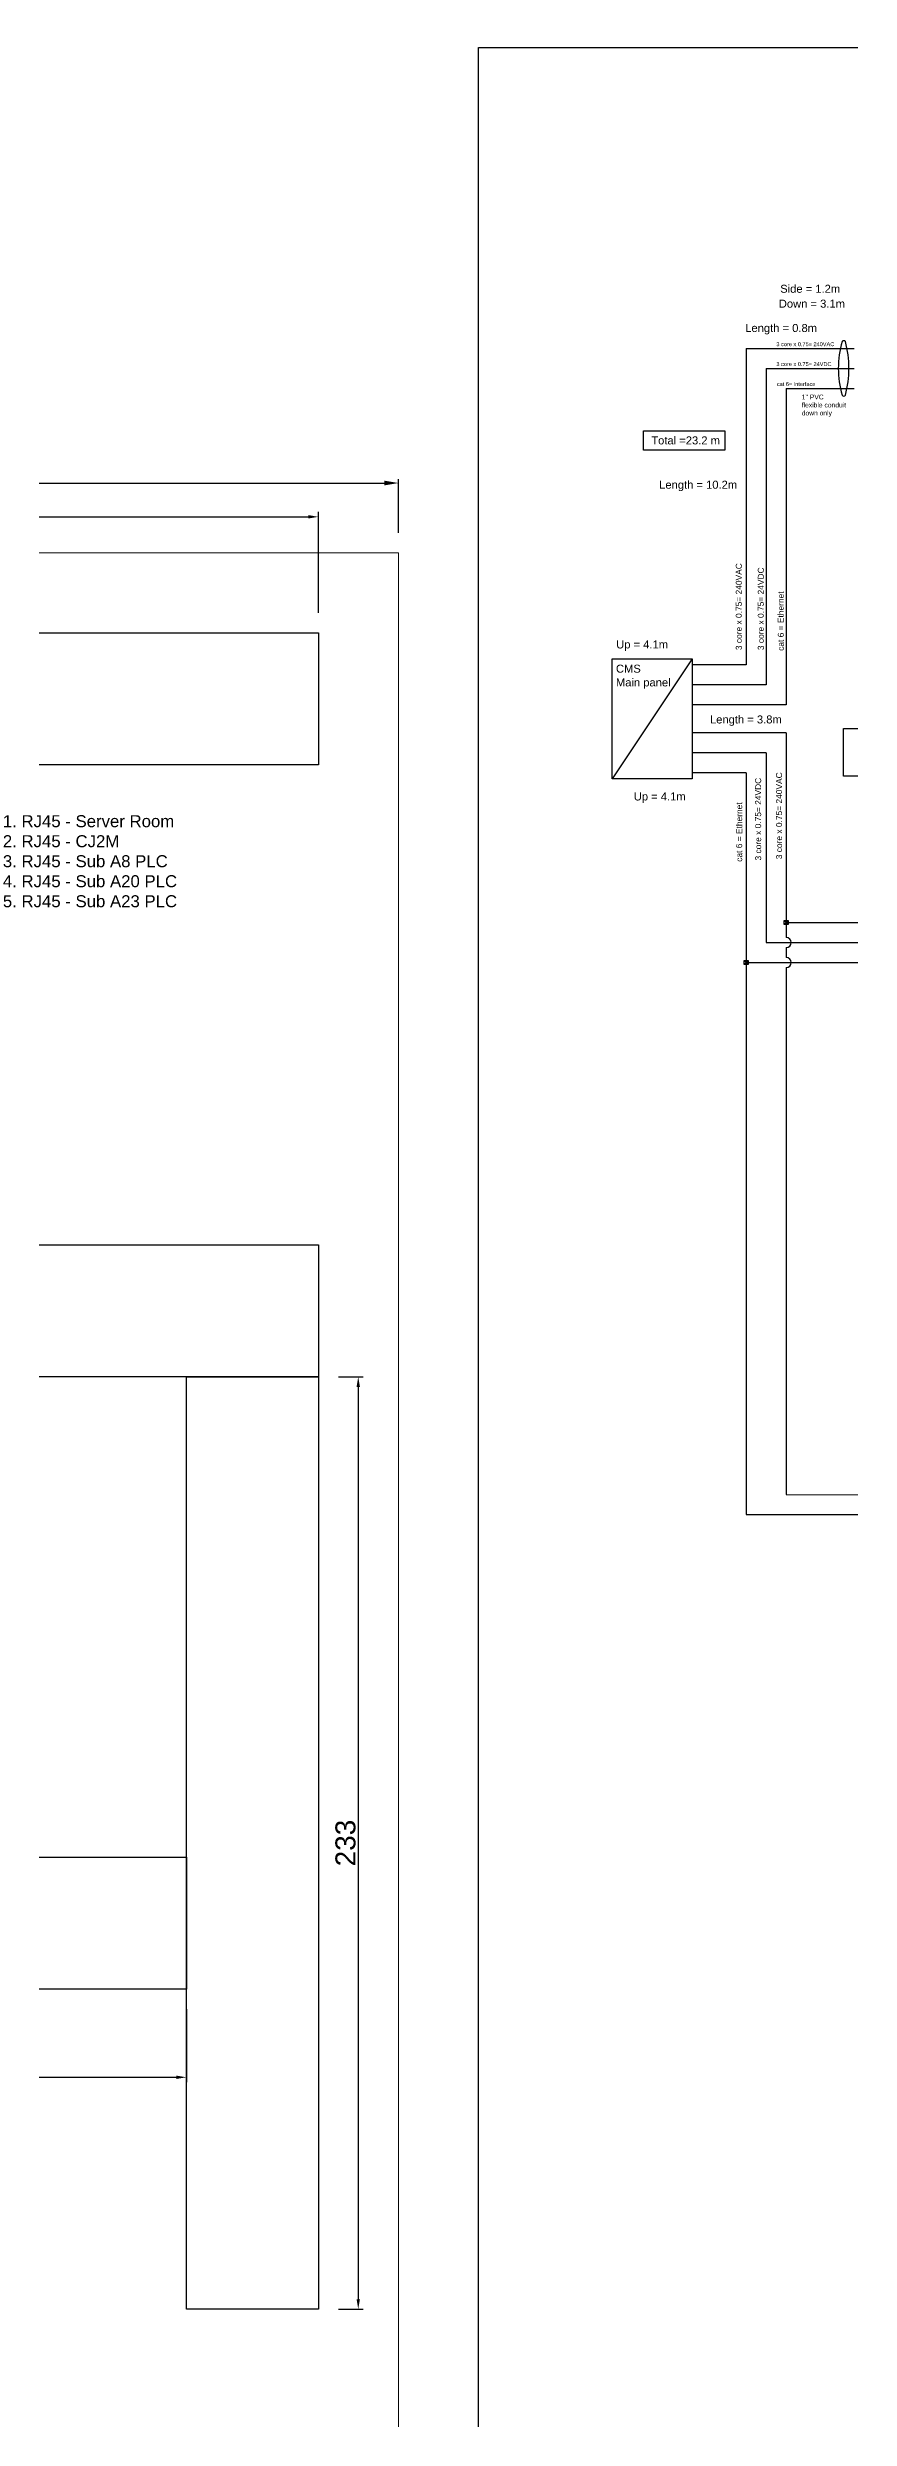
# Model space of a CAD drawing. Header units: millimetres. Extents: x -1052 to 3351, y 0 to 2015.
# Drawn here: x 312 to 513, y 305 to 897 of the extents above; entities that cross this region are included whole.
import ezdxf

# ---------------------------------------------------------------- set-up
doc = ezdxf.new("R2010")
doc.units = ezdxf.units.MM
for name, color, linetype, lineweight in [('AM_5', 3, 'Continuous', 25), ('ConnectionPoints', 1, 'Continuous', 5), ('Layer1', 50, 'Continuous', 25)]:
    doc.layers.add(name, color=color, linetype=linetype, lineweight=lineweight)
doc.layers.add('Layer 1', color=7, linetype='Continuous')
doc.styles.get("Standard").update_dxf_attribs({"font": 'arial.ttf'})
doc.dimstyles.new('AM_ISO$0', dxfattribs={"dimtxt": 3.5, "dimasz": 3.5, "dimexe": 1, "dimexo": 5, "dimgap": 1.5, "dimtad": 1, "dimdec": 3, "dimdsep": 46, "dimtxsty": 'Standard', "dimcen": 0, "dimclrd": 5, "dimclre": 5, "dimclrt": 2, "dimadec": 0, "dimazin": 2, "dimtp": 0.1, "dimtm": 0.1, "dimtfac": 0.71, "dimtdec": 3, "dimtmove": 0, "dimatfit": 3, "dimfxl": 1, "dimlwd": -1, "dimlwe": -1, "dimarcsym": 1})
doc.dimstyles.new('ISO-25', dxfattribs={"dimtxt": 5, "dimasz": 2.5, "dimexe": 1.25, "dimexo": 5, "dimtad": 1, "dimtxsty": 'Standard', "dimcen": 2.5, "dimclrd": 5, "dimclre": 5, "dimclrt": 2, "dimadec": 0, "dimazin": 0, "dimtfac": 1, "dimtmove": 0, "dimatfit": 3, "dimfxl": 1, "dimlwe": -1, "dimarcsym": 0})

# ---------------------------------------------------------------- blocks, each defined once
blk = doc.blocks.new('*D778')
at = {"layer": 'AM_5', "color": 5, "linetype": 'ByBlock'}
for p, q in [((0.04, 776.04), (0.04, 789.45)), ((3.54, 788.45), (396.54, 788.45)), ((400.04, 776.04), (400.04, 789.45))]:
    blk.add_line(p, q, dxfattribs=at)
at = {"layer": 'AM_5', "color": 5}
for points in [[(3.54, 789.03), (3.54, 787.86), (0.04, 788.45)], [(396.54, 787.86), (396.54, 789.03), (400.04, 788.45)]]:
    blk.add_solid(points, dxfattribs=at)
at = {"layer": 'Defpoints', "color": 0}
for p in [(400.04, 788.45), (0.04, 771.04), (400.04, 771.04)]:
    blk.add_point(p, dxfattribs=at)
at = {"layer": 'AM_5', "color": 2, "insert": (200.04, 791.73), "char_height": 3.5, "attachment_point": 5}
blk.add_mtext('400', dxfattribs=at)
blk = doc.blocks.new('*D819')
at = {"layer": 'Defpoints', "color": 0}
for p in [(53.04, 412.04), (347.04, 412.04), (347.04, 390)]:
    blk.add_point(p, dxfattribs=at)
at = {"layer": 'Layer1', "color": 5, "linetype": 'Continuous'}
for p, q in [((53.04, 407.04), (53.04, 388.75)), ((347.04, 407.04), (347.04, 388.75))]:
    blk.add_line(p, q, dxfattribs=at)
at = {"layer": 'Layer1', "color": 5, "linetype": 'Continuous', "lineweight": -2}
blk.add_line((55.54, 390), (344.54, 390), dxfattribs=at)
at = {"layer": 'Layer1', "color": 5}
for points in [[(55.54, 390.42), (55.54, 389.58), (53.04, 390)], [(344.54, 389.58), (344.54, 390.42), (347.04, 390)]]:
    blk.add_solid(points, dxfattribs=at)
at = {"layer": 'Layer1', "color": 2, "insert": (200.04, 393.18), "char_height": 5, "attachment_point": 5}
blk.add_mtext('294', dxfattribs=at)
blk = doc.blocks.new('*D820')
at = {"layer": 'Defpoints', "color": 0}
for p in [(380.04, 780), (53.04, 751.04), (380.04, 751.04)]:
    blk.add_point(p, dxfattribs=at)
at = {"layer": 'Layer1', "color": 5, "linetype": 'Continuous'}
for p, q in [((53.04, 756.04), (53.04, 781.25)), ((380.04, 756.04), (380.04, 781.25))]:
    blk.add_line(p, q, dxfattribs=at)
at = {"layer": 'Layer1', "color": 5, "linetype": 'Continuous', "lineweight": -2}
blk.add_line((55.54, 780), (377.54, 780), dxfattribs=at)
at = {"layer": 'Layer1', "color": 5}
for points in [[(55.54, 780.42), (55.54, 779.58), (53.04, 780)], [(377.54, 779.58), (377.54, 780.42), (380.04, 780)]]:
    blk.add_solid(points, dxfattribs=at)
at = {"layer": 'Layer1', "color": 2, "insert": (216.54, 783.18), "char_height": 5, "attachment_point": 5}
blk.add_mtext('327', dxfattribs=at)
blk = doc.blocks.new('*D821')
at = {"layer": 'Defpoints', "color": 0}
for p in [(380.04, 565.04), (380.04, 332.04), (390, 332.04)]:
    blk.add_point(p, dxfattribs=at)
at = {"layer": 'Layer1', "color": 5, "linetype": 'Continuous'}
for p, q in [((385.04, 565.04), (391.25, 565.04)), ((385.04, 332.04), (391.25, 332.04))]:
    blk.add_line(p, q, dxfattribs=at)
at = {"layer": 'Layer1', "color": 5, "linetype": 'Continuous', "lineweight": -2}
blk.add_line((390, 562.54), (390, 334.54), dxfattribs=at)
at = {"layer": 'Layer1', "color": 5}
for points in [[(390.42, 562.54), (389.58, 562.54), (390, 565.04)], [(389.58, 334.54), (390.42, 334.54), (390, 332.04)]]:
    blk.add_solid(points, dxfattribs=at)
at = {"layer": 'Layer1', "color": 2, "insert": (386.82, 448.54), "char_height": 5, "attachment_point": 5, "rotation": 90}
blk.add_mtext('233', dxfattribs=at)
blk = doc.blocks.new('dot')
at = {"layer": 'Layer1'}
for p, q in [((-0.5, 0.5), (0.5, 0.5)), ((-0.5, -0.5), (-0.5, 0.5)), ((0.5, 0.5), (-0.5, -0.5)), ((-0.5, 0.5), (0.5, -0.5)), ((0.5, 0.5), (0.5, -0.5)), ((0.5, -0.5), (-0.5, -0.5))]:
    blk.add_line(p, q, dxfattribs=at)

msp = doc.modelspace()

# ---------------------------------------------------------------- linework, layer by layer
at = {"layer": 'ConnectionPoints'}
msp.add_lwpolyline([(0.0423, 771.0404), (400.0423, 771.0404), (400.0423, 271.0404), (0.0423, 271.0404)], close=True, dxfattribs=at)
at = {"layer": 'Layer 1'}
for points in [[(461.3378, 801.4732), (481.6698, 801.4732), (481.6698, 796.7005), (461.3378, 796.7005)], [(511.3331, 727.0575), (538.1005, 727.0575), (538.1005, 715.1596), (511.3331, 715.1596)]]:
    msp.add_lwpolyline(points, close=True, dxfattribs=at)
at = {"layer": 'Layer1'}
for p, q in [((486.9992, 822.1008), (513.9992, 822.1008)), ((486.9992, 822.1008), (486.9992, 742.9758)), ((491.9992, 817.1008), (513.9992, 817.1008)), ((491.9992, 817.1008), (491.9992, 737.9758)), ((496.9992, 812.1008), (513.9992, 812.1008)), ((496.9992, 812.1008), (496.9992, 732.9758)), ((473.4992, 744.4758), (453.4992, 714.4758)), ((486.9992, 742.9758), (473.4992, 742.9758)), ((491.9992, 737.9758), (473.4992, 737.9758)), ((496.9992, 732.9758), (473.4992, 732.9758)), ((496.9992, 725.9758), (473.4992, 725.9758)), ((496.9992, 725.9758), (496.9992, 674.8508)), ((491.9992, 720.9758), (473.4992, 720.9758)), ((491.9992, 720.9758), (491.9992, 673.6008)), ((486.9992, 715.9758), (473.4992, 715.9758)), ((486.9992, 715.9758), (486.9992, 530.6896)), ((496.9992, 678.6008), (652.5292, 678.6008)), ((491.9992, 673.6008), (652.5292, 673.6008)), ((496.9992, 672.3508), (496.9992, 669.8508)), ((486.9992, 668.6008), (491.9992, 668.6008)), ((491.9992, 668.6008), (493.2492, 668.6008)), ((493.2492, 668.6008), (652.5292, 668.6008)), ((496.9992, 667.3508), (496.9992, 535.6896)), ((496.9992, 535.6896), (618.9992, 535.2795)), ((486.9992, 530.6896), (618.9992, 530.6896))]:
    msp.add_line(p, q, dxfattribs=at)
for points in [[(420.0423, 897.3169), (911.3896, 897.3169), (911.3896, 271.0404), (420.0423, 271.0404)], [(453.4992, 744.4758), (473.4992, 744.4758), (473.4992, 714.4758), (453.4992, 714.4758)]]:
    msp.add_lwpolyline(points, close=True, dxfattribs=at)
at = {"layer": 'Layer1', "color": 2}
for points in [[(53.0423, 751.0404), (380.0423, 751.0404), (380.0423, 718.0404), (53.0423, 718.0404)], [(53.0423, 598.0404), (380.0423, 598.0404), (380.0423, 565.0404), (53.0423, 565.0404)], [(347.0423, 565.0404), (380.0423, 565.0404), (380.0423, 332.0404), (347.0423, 332.0404)], [(53.0423, 445.0404), (347.0423, 445.0404), (347.0423, 412.0404), (53.0423, 412.0404)]]:
    msp.add_lwpolyline(points, close=True, dxfattribs=at)
at = {"layer": 'Layer1'}
for centre, radius, start, end in [((533.8104, 817.1008), 23.8058, 163.6884931, 196.3115069), ((511.3777, 823.5121), 0.4976, 33.5180952, 146.4819048), ((486.5709, 817.1008), 26.0928, 345.1527743, 14.8472257), ((511.3777, 810.6895), 0.4976, 213.5180952, 326.4819048), ((496.9992, 673.6008), 1.25, 270, 90), ((496.9992, 668.6008), 1.25, 270, 90)]:
    msp.add_arc(centre, radius, start, end, dxfattribs=at)

# ---------------------------------------------------------------- block references
for p in [(496.9992, 678.6008), (486.9992, 668.6008)]:
    msp.add_blockref('dot', p, dxfattribs=at)

# ---------------------------------------------------------------- texts
at = {"layer": 'Layer 1'}
for s, p in [('Side = 1.2m', (495.4896, 835.9995)), ('Down = 3.1m', (495.1414, 832.2758)), ('Length = 0.8m', (486.7486, 826.1938)), ('Total =23.2 m', (463.2631, 798.0995)), ('Length = 10.2m', (465.2242, 787.0257)), ('Up = 4.1m', (454.4783, 747.1037)), ('Length = 3.8m', (477.9321, 728.3614)), ('Up = 4.1m', (458.8825, 709.1137))]:
    msp.add_text(s, height=2, dxfattribs=at).set_placement(p)
at = {"layer": 'Layer1', "lineweight": -3}
for s, p in [('CMS', (454.4217, 741.052)), ('Main panel', (454.4217, 737.6194))]:
    msp.add_text(s, height=2, dxfattribs=at).set_placement(p)
at = {"layer": 'Layer1', "attachment_point": 1}
for s, insert, char_height, width in [('3 core x 0.75= 240VAC', (494.525, 823.6501), 1, 29.012258), ('3 core x 0.75= 24VDC', (494.525, 818.6773), 1, 28.346807), ('cat 6= Interface', (494.6239, 813.6773), 1, 28.346807), ("1'' PVC \\Pflexible conduit\\Pdown only", (500.8707, 810.5462), 1.2, 18.689765), ('1. RJ45 - Server Room\\P2. RJ45 - CJ2M\\P3. RJ45 - Sub A8 PLC\\P4. RJ45 - Sub A20 PLC\\P5. RJ45 - Sub A23 PLC', (301.1482, 705.4329), 3, 58.994408)]:
    msp.add_mtext(s, dxfattribs=dict(at, insert=insert, char_height=char_height, width=width))
at = {"layer": 'Layer1', "char_height": 1.5, "attachment_point": 1, "rotation": 90}
for s, insert, width in [('3 core x 0.75= 240VAC', (484.3813, 746.6844), 29.012258), ('3 core x 0.75= 24VDC', (489.8883, 746.6844), 28.346807), ('cat 6 = Ethernet', (494.8883, 746.5061), 28.346807), ('3 core x 0.75= 24VDC', (489.2242, 694.1063), 28.346807), ('3 core x 0.75= 240VAC', (494.4485, 694.422), 29.012258), ('cat 6 = Ethernet', (484.4834, 693.7863), 28.346807)]:
    msp.add_mtext(s, dxfattribs=dict(at, insert=insert, width=width))

# ---------------------------------------------------------------- dimensions: what is measured, and where the dimension line sits
at = {"layer": 'AM_5'}
dim = msp.add_linear_dim(base=(400.0423, 788.4456), p1=(0.0423, 771.0404), p2=(400.0423, 771.0404), dimstyle='AM_ISO$0', dxfattribs=at)
dim.commit()
dim.dimension.update_dxf_attribs({"geometry": '*D778', "text_midpoint": (200.0423, 791.7326)})
at = {"layer": 'Layer1'}
for base, p1, p2, picture, middle in [((380.0423, 780), (53.0423, 751.0404), (380.0423, 751.0404), '*D820', (216.5423, 783.1796)), ((347.0423, 390), (53.0423, 412.0404), (347.0423, 412.0404), '*D819', (200.0423, 393.1779))]:
    dim = msp.add_linear_dim(base=base, p1=p1, p2=p2, dimstyle='ISO-25', dxfattribs=at)
    dim.commit()
    dim.dimension.update_dxf_attribs({"geometry": picture, "text_midpoint": middle})
dim = msp.add_linear_dim(base=(390, 332.0404), p1=(380.0423, 565.0404), p2=(380.0423, 332.0404), angle=90, dimstyle='ISO-25', dxfattribs=at)
dim.commit()
dim.dimension.update_dxf_attribs({"geometry": '*D821', "text_midpoint": (386.8204, 448.5404)})

doc.saveas('drawing.dxf')
